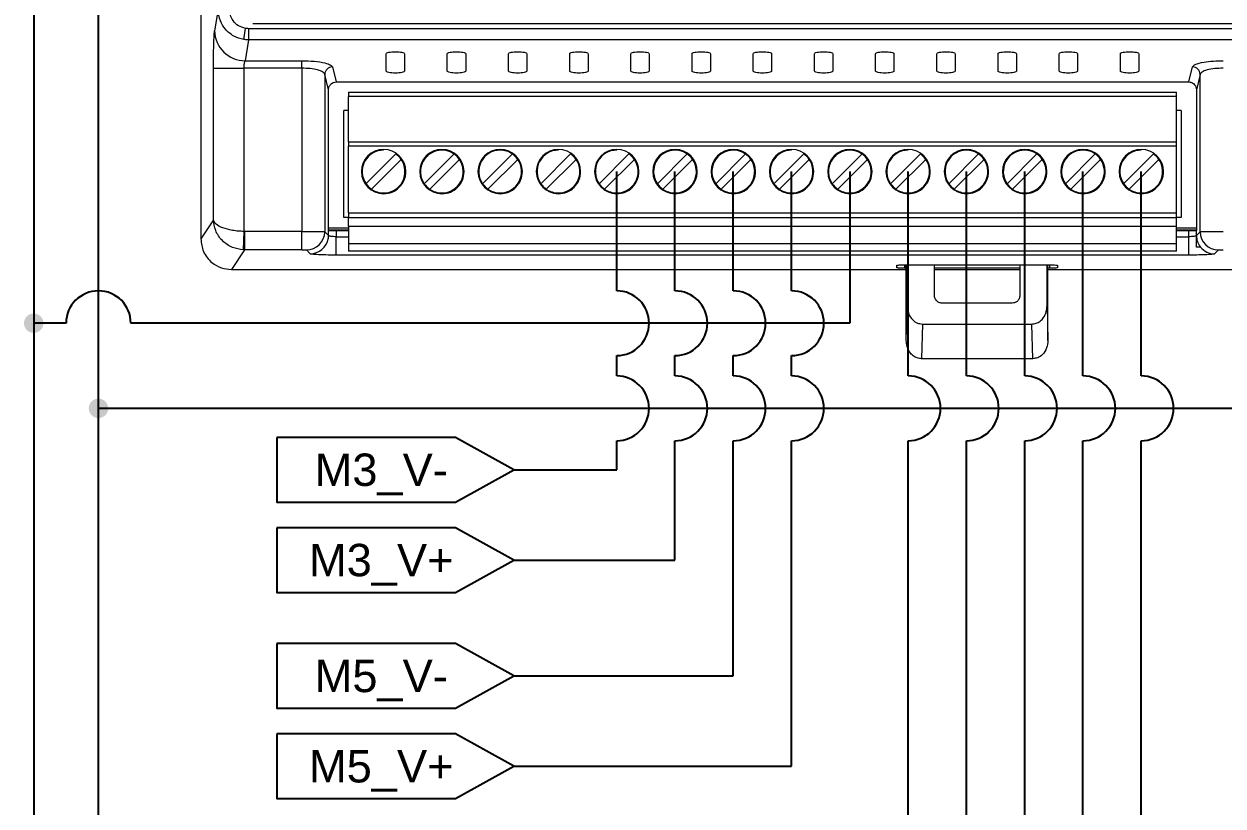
# Model space of a CAD drawing. Header units: millimetres. Extents: x 32696 to 36207, y 16706 to 17911.
# Drawn here: x 34707.3 to 34892.5, y 17318 to 17438.8 of the extents above; entities that cross this region are included whole.
import ezdxf
from ezdxf.enums import TextEntityAlignment as Align

# ---------------------------------------------------------------- set-up
doc = ezdxf.new("R2010")
doc.units = ezdxf.units.MM
doc.header["$LTSCALE"] = 0.1
doc.layers.get('0').update_dxf_attribs({"lineweight": 20})
for name, color, linetype, lineweight in [('ALIMENTAÇÃO', 1, 'Continuous', 25), ('ANALOG', 6, 'Continuous', 25), ('COMANDOS', 5, 'Continuous', 25), ('GND', 7, 'Continuous', 25)]:
    doc.layers.add(name, color=color, linetype=linetype, lineweight=lineweight)
doc.styles.get("Standard").update_dxf_attribs({"font": 'arial.ttf'})

# ---------------------------------------------------------------- blocks, each defined once
blk = doc.blocks.new('CLP-XP352')
at = {"lineweight": 9}
for p, q in [((35015.144, 17358.445), (35015.144, 17334.513)), ((35016.274, 17349.525), (35016.043, 17348.116)), ((35226.644, 17348.564), (35018.544, 17348.564)), ((35017.949, 17347.549), (35018.067, 17348.272)), ((35018.266, 17348.256), (35018.266, 17347.522)), ((35226.922, 17348.256), (35018.266, 17348.256)), ((35018.266, 17347.522), (35018.042, 17346.16)), ((35226.922, 17347.522), (35018.266, 17347.522)), ((35027.259, 17345.478), (35027.259, 17346.621)), ((35028.459, 17346.621), (35028.459, 17345.478)), ((35031.259, 17345.478), (35031.259, 17346.621)), ((35032.459, 17346.621), (35032.459, 17345.478)), ((35035.259, 17345.478), (35035.259, 17346.621)), ((35036.459, 17346.621), (35036.459, 17345.478)), ((35039.259, 17345.478), (35039.259, 17346.621)), ((35040.459, 17346.621), (35040.459, 17345.478)), ((35043.259, 17345.478), (35043.259, 17346.621)), ((35044.459, 17346.621), (35044.459, 17345.478)), ((35047.259, 17345.478), (35047.259, 17346.621)), ((35048.459, 17346.621), (35048.459, 17345.478)), ((35051.259, 17345.478), (35051.259, 17346.621)), ((35052.459, 17346.621), (35052.459, 17345.478)), ((35055.259, 17345.478), (35055.259, 17346.621)), ((35056.459, 17346.621), (35056.459, 17345.478)), ((35059.259, 17345.478), (35059.259, 17346.621)), ((35060.459, 17346.621), (35060.459, 17345.478)), ((35063.259, 17345.478), (35063.259, 17346.621)), ((35064.459, 17346.621), (35064.459, 17345.478)), ((35067.259, 17345.478), (35067.259, 17346.621)), ((35068.459, 17346.621), (35068.459, 17345.478)), ((35071.259, 17345.478), (35071.259, 17346.621)), ((35072.459, 17346.621), (35072.459, 17345.478)), ((35075.259, 17345.478), (35075.259, 17346.621)), ((35076.459, 17346.621), (35076.459, 17345.478)), ((35015.974, 17335.758), (35015.974, 17345.671)), ((35015.974, 17345.671), (35017.973, 17345.671)), ((35021.749, 17345.671), (35017.973, 17345.671)), ((35017.973, 17335), (35017.973, 17345.671)), ((35018.042, 17346.16), (35021.749, 17346.16)), ((35021.749, 17345.671), (35021.749, 17346.16)), ((35021.749, 17345.671), (35021.749, 17334.999)), ((35023.746, 17345.757), (35023.989, 17344.771)), ((35079.729, 17344.771), (35079.972, 17345.757)), ((35023.247, 17345.268), (35023.247, 17334.984)), ((35023.494, 17344.265), (35023.247, 17345.268)), ((35023.989, 17344.771), (35079.729, 17344.771)), ((35080.471, 17345.268), (35080.224, 17344.265)), ((35080.471, 17334.984), (35080.471, 17345.268)), ((35023.494, 17335.056), (35023.494, 17344.265)), ((35024.794, 17344.114), (35078.924, 17344.114)), ((35024.794, 17344.114), (35024.794, 17343.814)), ((35024.794, 17344.114), (35078.924, 17344.114)), ((35078.924, 17343.814), (35078.924, 17344.114)), ((35080.224, 17344.265), (35080.224, 17335.056)), ((35078.924, 17343.814), (35024.794, 17343.814)), ((35024.794, 17340.864), (35024.794, 17343.814)), ((35078.924, 17340.864), (35078.924, 17343.814)), ((35024.794, 17342.914), (35024.494, 17342.914)), ((35024.494, 17342.914), (35024.494, 17342.914)), ((35024.794, 17342.914), (35024.494, 17342.914)), ((35024.494, 17335.914), (35024.494, 17342.914)), ((35079.224, 17342.914), (35078.924, 17342.914)), ((35079.224, 17342.914), (35078.924, 17342.914)), ((35079.224, 17342.914), (35079.224, 17342.914)), ((35079.224, 17342.914), (35079.224, 17335.914)), ((35024.794, 17340.864), (35078.924, 17340.864)), ((35024.794, 17340.864), (35024.794, 17340.564)), ((35078.924, 17340.564), (35078.924, 17340.864)), ((35078.924, 17340.564), (35024.794, 17340.564)), ((35024.794, 17336.214), (35024.794, 17340.564)), ((35025.943, 17338.117), (35027.891, 17340.065)), ((35027.094, 17340.314), (35027.094, 17340.314)), ((35027.891, 17340.065), (35027.891, 17340.065)), ((35029.753, 17338.117), (35031.701, 17340.065)), ((35030.904, 17340.314), (35030.904, 17340.314)), ((35031.701, 17340.065), (35031.701, 17340.065)), ((35033.563, 17338.117), (35035.511, 17340.065)), ((35034.714, 17340.314), (35034.714, 17340.314)), ((35035.511, 17340.065), (35035.511, 17340.065)), ((35037.373, 17338.117), (35039.321, 17340.065)), ((35038.524, 17340.314), (35038.524, 17340.314)), ((35039.321, 17340.065), (35039.321, 17340.065)), ((35041.183, 17338.117), (35043.131, 17340.065)), ((35042.334, 17340.314), (35042.334, 17340.314)), ((35043.131, 17340.065), (35043.131, 17340.065)), ((35044.993, 17338.117), (35046.941, 17340.065)), ((35046.144, 17340.314), (35046.144, 17340.314)), ((35046.941, 17340.065), (35046.941, 17340.065)), ((35048.803, 17338.117), (35050.751, 17340.065)), ((35049.954, 17340.314), (35049.954, 17340.314)), ((35050.751, 17340.065), (35050.751, 17340.065)), ((35052.613, 17338.117), (35054.561, 17340.065)), ((35053.764, 17340.314), (35053.764, 17340.314)), ((35054.561, 17340.065), (35054.561, 17340.065)), ((35056.423, 17338.117), (35058.371, 17340.065)), ((35057.574, 17340.314), (35057.574, 17340.314)), ((35058.371, 17340.065), (35058.371, 17340.065)), ((35060.233, 17338.117), (35062.181, 17340.065)), ((35061.384, 17340.314), (35061.384, 17340.314)), ((35062.181, 17340.065), (35062.181, 17340.065)), ((35064.043, 17338.117), (35065.991, 17340.065)), ((35065.194, 17340.314), (35065.194, 17340.314)), ((35065.991, 17340.065), (35065.991, 17340.065)), ((35067.853, 17338.117), (35069.801, 17340.065)), ((35069.004, 17340.314), (35069.004, 17340.314)), ((35069.801, 17340.065), (35069.801, 17340.065)), ((35071.663, 17338.117), (35073.611, 17340.065)), ((35072.814, 17340.314), (35072.814, 17340.314)), ((35073.611, 17340.065), (35073.611, 17340.065)), ((35075.473, 17338.117), (35077.421, 17340.065)), ((35076.624, 17340.314), (35076.624, 17340.314)), ((35077.421, 17340.065), (35077.421, 17340.065)), ((35078.924, 17336.214), (35078.924, 17340.564)), ((35026.297, 17337.763), (35028.245, 17339.711)), ((35028.245, 17339.711), (35026.297, 17337.763)), ((35028.245, 17339.711), (35028.245, 17339.711)), ((35032.055, 17339.711), (35030.107, 17337.763)), ((35030.107, 17337.763), (35032.055, 17339.711)), ((35032.055, 17339.711), (35032.055, 17339.711)), ((35035.865, 17339.711), (35033.917, 17337.763)), ((35033.917, 17337.763), (35035.865, 17339.711)), ((35035.865, 17339.711), (35035.865, 17339.711)), ((35039.675, 17339.711), (35037.727, 17337.763)), ((35037.727, 17337.763), (35039.675, 17339.711)), ((35039.675, 17339.711), (35039.675, 17339.711)), ((35043.485, 17339.711), (35041.537, 17337.763)), ((35041.537, 17337.763), (35043.485, 17339.711)), ((35043.485, 17339.711), (35043.485, 17339.711)), ((35047.295, 17339.711), (35045.347, 17337.763)), ((35045.347, 17337.763), (35047.295, 17339.711)), ((35047.295, 17339.711), (35047.295, 17339.711)), ((35051.105, 17339.711), (35049.157, 17337.763)), ((35049.157, 17337.763), (35051.105, 17339.711)), ((35051.105, 17339.711), (35051.105, 17339.711)), ((35054.915, 17339.711), (35052.967, 17337.763)), ((35052.967, 17337.763), (35054.915, 17339.711)), ((35054.915, 17339.711), (35054.915, 17339.711)), ((35058.725, 17339.711), (35056.777, 17337.763)), ((35056.777, 17337.763), (35058.725, 17339.711)), ((35058.725, 17339.711), (35058.725, 17339.711)), ((35062.535, 17339.711), (35060.587, 17337.763)), ((35060.587, 17337.763), (35062.535, 17339.711)), ((35062.535, 17339.711), (35062.535, 17339.711)), ((35066.345, 17339.711), (35064.397, 17337.763)), ((35064.397, 17337.763), (35066.345, 17339.711)), ((35066.345, 17339.711), (35066.345, 17339.711)), ((35070.155, 17339.711), (35068.207, 17337.763)), ((35068.207, 17337.763), (35070.155, 17339.711)), ((35070.155, 17339.711), (35070.155, 17339.711)), ((35073.965, 17339.711), (35072.017, 17337.763)), ((35072.017, 17337.763), (35073.965, 17339.711)), ((35073.965, 17339.711), (35073.965, 17339.711)), ((35077.775, 17339.711), (35075.827, 17337.763)), ((35075.827, 17337.763), (35077.775, 17339.711)), ((35077.775, 17339.711), (35077.775, 17339.711)), ((35025.694, 17338.914), (35025.694, 17338.914)), ((35028.494, 17338.914), (35028.494, 17338.914)), ((35029.504, 17338.914), (35029.504, 17338.914)), ((35032.304, 17338.914), (35032.304, 17338.914)), ((35033.314, 17338.914), (35033.314, 17338.914)), ((35036.114, 17338.914), (35036.114, 17338.914)), ((35037.124, 17338.914), (35037.124, 17338.914)), ((35039.924, 17338.914), (35039.924, 17338.914)), ((35040.934, 17338.914), (35040.934, 17338.914)), ((35043.734, 17338.914), (35043.734, 17338.914)), ((35044.744, 17338.914), (35044.744, 17338.914)), ((35047.544, 17338.914), (35047.544, 17338.914)), ((35048.554, 17338.914), (35048.554, 17338.914)), ((35051.354, 17338.914), (35051.354, 17338.914)), ((35052.364, 17338.914), (35052.364, 17338.914)), ((35055.164, 17338.914), (35055.164, 17338.914)), ((35056.174, 17338.914), (35056.174, 17338.914)), ((35058.974, 17338.914), (35058.974, 17338.914)), ((35059.984, 17338.914), (35059.984, 17338.914)), ((35062.784, 17338.914), (35062.784, 17338.914)), ((35063.794, 17338.914), (35063.794, 17338.914)), ((35066.594, 17338.914), (35066.594, 17338.914)), ((35067.604, 17338.914), (35067.604, 17338.914)), ((35070.404, 17338.914), (35070.404, 17338.914)), ((35071.414, 17338.914), (35071.414, 17338.914)), ((35074.214, 17338.914), (35074.214, 17338.914)), ((35075.224, 17338.914), (35075.224, 17338.914)), ((35078.024, 17338.914), (35078.024, 17338.914)), ((35026.297, 17337.763), (35026.297, 17337.763)), ((35030.107, 17337.763), (35030.107, 17337.763)), ((35033.917, 17337.763), (35033.917, 17337.763)), ((35037.727, 17337.763), (35037.727, 17337.763)), ((35041.537, 17337.763), (35041.537, 17337.763)), ((35045.347, 17337.763), (35045.347, 17337.763)), ((35049.157, 17337.763), (35049.157, 17337.763)), ((35052.967, 17337.763), (35052.967, 17337.763)), ((35056.777, 17337.763), (35056.777, 17337.763)), ((35060.587, 17337.763), (35060.587, 17337.763)), ((35064.397, 17337.763), (35064.397, 17337.763)), ((35068.207, 17337.763), (35068.207, 17337.763)), ((35072.017, 17337.763), (35072.017, 17337.763)), ((35075.827, 17337.763), (35075.827, 17337.763)), ((35027.094, 17337.464), (35027.094, 17337.464)), ((35030.904, 17337.464), (35030.904, 17337.464)), ((35034.714, 17337.464), (35034.714, 17337.464)), ((35038.524, 17337.464), (35038.524, 17337.464)), ((35042.334, 17337.464), (35042.334, 17337.464)), ((35046.144, 17337.464), (35046.144, 17337.464)), ((35049.954, 17337.464), (35049.954, 17337.464)), ((35053.764, 17337.464), (35053.764, 17337.464)), ((35057.574, 17337.464), (35057.574, 17337.464)), ((35061.384, 17337.464), (35061.384, 17337.464)), ((35065.194, 17337.464), (35065.194, 17337.464)), ((35069.004, 17337.464), (35069.004, 17337.464)), ((35072.814, 17337.464), (35072.814, 17337.464)), ((35076.624, 17337.464), (35076.624, 17337.464)), ((35024.794, 17336.214), (35078.924, 17336.214)), ((35024.794, 17336.214), (35024.794, 17335.914)), ((35078.924, 17335.914), (35078.924, 17336.214)), ((35015.974, 17335.758), (35015.144, 17334.513)), ((35024.794, 17335.914), (35024.494, 17335.914)), ((35024.794, 17335.914), (35078.924, 17335.914)), ((35024.794, 17335.334), (35024.794, 17335.914)), ((35024.794, 17335.334), (35078.924, 17335.334)), ((35024.794, 17335.334), (35024.794, 17334.214)), ((35078.924, 17335.334), (35078.924, 17335.914)), ((35079.224, 17335.914), (35078.924, 17335.914)), ((35078.924, 17334.214), (35078.924, 17335.334)), ((35017.933, 17333.802), (35017.973, 17335)), ((35017.999, 17334.999), (35017.973, 17335)), ((35021.749, 17334.999), (35017.999, 17334.999)), ((35017.999, 17334.999), (35017.999, 17333.801)), ((35021.749, 17333.801), (35021.749, 17334.999)), ((35023.247, 17334.984), (35023.494, 17334.737)), ((35023.494, 17334.522), (35023.475, 17334.522)), ((35024.794, 17335.204), (35023.494, 17335.204)), ((35023.494, 17335.114), (35024.794, 17335.114)), ((35023.495, 17335.056), (35023.494, 17335.056)), ((35023.494, 17334.737), (35023.495, 17334.736)), ((35023.494, 17334.522), (35023.494, 17334.737)), ((35023.495, 17334.736), (35023.495, 17335.056)), ((35023.495, 17335.056), (35023.995, 17335.056)), ((35023.995, 17335.056), (35023.995, 17334.651)), ((35023.995, 17335.056), (35024.794, 17335.056)), ((35023.995, 17333.453), (35023.995, 17334.651)), ((35023.995, 17334.651), (35024.794, 17334.651)), ((35080.224, 17335.204), (35078.924, 17335.204)), ((35078.924, 17335.114), (35080.224, 17335.114)), ((35078.924, 17335.056), (35079.723, 17335.056)), ((35078.924, 17334.651), (35079.723, 17334.651)), ((35079.723, 17334.651), (35079.723, 17335.056)), ((35079.723, 17335.056), (35080.223, 17335.056)), ((35079.723, 17333.453), (35079.723, 17334.651)), ((35080.223, 17335.056), (35080.223, 17334.736)), ((35080.223, 17335.056), (35080.224, 17335.056)), ((35080.223, 17334.736), (35080.224, 17334.737)), ((35080.224, 17334.737), (35080.471, 17334.984)), ((35080.224, 17333.981), (35080.224, 17334.737)), ((35017.999, 17333.801), (35017.141, 17332.514)), ((35021.749, 17333.801), (35017.999, 17333.801)), ((35022.297, 17333.537), (35022.048, 17333.786)), ((35024.794, 17334.214), (35078.924, 17334.214)), ((35024.794, 17334.214), (35024.794, 17333.714)), ((35078.924, 17333.714), (35024.794, 17333.714)), ((35028.604, 17333.714), (35025.584, 17333.714)), ((35032.414, 17333.714), (35029.394, 17333.714)), ((35036.224, 17333.714), (35033.204, 17333.714)), ((35040.034, 17333.714), (35037.014, 17333.714)), ((35043.844, 17333.714), (35040.824, 17333.714)), ((35047.654, 17333.714), (35044.634, 17333.714)), ((35051.464, 17333.714), (35048.444, 17333.714)), ((35055.274, 17333.714), (35052.254, 17333.714)), ((35059.084, 17333.714), (35056.064, 17333.714)), ((35062.894, 17333.714), (35059.874, 17333.714)), ((35066.704, 17333.714), (35063.684, 17333.714)), ((35070.514, 17333.714), (35067.494, 17333.714)), ((35074.324, 17333.714), (35071.304, 17333.714)), ((35078.134, 17333.714), (35075.114, 17333.714)), ((35078.924, 17333.714), (35078.924, 17334.214)), ((35080.492, 17333.981), (35080.224, 17333.981)), ((35081.67, 17333.786), (35081.421, 17333.537)), ((35079.723, 17333.453), (35023.995, 17333.453)), ((35017.141, 17332.514), (35061.264, 17332.514)), ((35060.644, 17332.624), (35060.644, 17332.786)), ((35061.144, 17332.812), (35070.644, 17332.812)), ((35061.144, 17332.812), (35061.144, 17332.598)), ((35061.264, 17332.598), (35061.144, 17332.598)), ((35061.264, 17327.871), (35061.264, 17332.812)), ((35061.324, 17330.137), (35061.324, 17332.812)), ((35063.103, 17332.695), (35063.128, 17332.812)), ((35063.103, 17330.813), (35063.103, 17332.695)), ((35068.684, 17332.598), (35063.103, 17332.598)), ((35063.103, 17332.514), (35068.684, 17332.514)), ((35068.665, 17332.812), (35068.684, 17332.695)), ((35068.684, 17332.695), (35068.684, 17330.813)), ((35070.464, 17330.137), (35070.464, 17332.812)), ((35070.523, 17327.871), (35070.523, 17332.812)), ((35070.644, 17332.598), (35070.523, 17332.598)), ((35070.523, 17332.514), (35174.664, 17332.514)), ((35070.644, 17332.598), (35070.644, 17332.812)), ((35071.144, 17332.786), (35071.144, 17332.624)), ((35061.264, 17327.871), (35061.324, 17330.137)), ((35068.185, 17330.314), (35063.603, 17330.314)), ((35070.464, 17330.137), (35070.523, 17327.871)), ((35062.314, 17328.947), (35062.255, 17326.68)), ((35062.314, 17328.947), (35069.473, 17328.947)), ((35069.533, 17326.68), (35069.473, 17328.947)), ((35069.533, 17326.68), (35062.255, 17326.68))]:
    blk.add_line(p, q, dxfattribs=at)
for centre, radius, start, end in [((35018.037, 17348.155), 1.995, 181.10752, 270.12341), ((35023.747, 17345.256), 0.501, 90.13939, 178.67334), ((35079.971, 17345.256), 0.501, 1.32666, 89.86061), ((35027.094, 17338.914), 1.45, 90.00001, 270.00001), ((35027.094, 17338.914), 1.4, 90.00001, 214.71339), ((35027.094, 17338.914), 1.45, 270.00001, 90.00001), ((35027.094, 17338.914), 1.4, 34.71339, 55.28662), ((35030.904, 17338.914), 1.45, 90.00001, 270.00001), ((35030.904, 17338.914), 1.4, 90.00001, 214.71339), ((35030.904, 17338.914), 1.4, 90.00001, 180.00036), ((35030.904, 17338.914), 1.45, 270.00001, 90.00001), ((35030.904, 17338.914), 1.4, 0.00036, 90.00001), ((35030.904, 17338.914), 1.4, 34.71339, 55.28662), ((35034.714, 17338.914), 1.45, 90.00001, 270.00001), ((35034.714, 17338.914), 1.4, 90.00001, 214.71339), ((35034.714, 17338.914), 1.45, 270.00001, 90.00001), ((35034.714, 17338.914), 1.4, 55.28662, 90.00001), ((35034.714, 17338.914), 1.4, 34.71339, 55.28662), ((35038.524, 17338.914), 1.45, 90.00001, 270.00001), ((35038.524, 17338.914), 1.4, 90.00001, 214.71339), ((35038.524, 17338.914), 1.45, 270.00001, 90.00001), ((35038.524, 17338.914), 1.4, 34.71339, 55.28662), ((35042.334, 17338.914), 1.45, 90.00001, 270.00001), ((35042.334, 17338.914), 1.4, 90.00001, 214.71339), ((35042.334, 17338.914), 1.45, 270.00001, 90.00001), ((35042.334, 17338.914), 1.4, 34.71339, 55.28662), ((35046.144, 17338.914), 1.45, 90.00001, 270.00001), ((35046.144, 17338.914), 1.4, 90.00001, 214.71339), ((35046.144, 17338.914), 1.4, 90.00001, 180.00036), ((35046.144, 17338.914), 1.45, 270.00001, 90.00001), ((35046.144, 17338.914), 1.4, 0.00036, 90.00001), ((35046.144, 17338.914), 1.4, 34.71339, 55.28662), ((35049.954, 17338.914), 1.45, 90.00001, 270.00001), ((35049.954, 17338.914), 1.4, 90.00001, 180.00036), ((35049.954, 17338.914), 1.4, 90.00001, 214.71339), ((35049.954, 17338.914), 1.45, 270.00001, 90.00001), ((35049.954, 17338.914), 1.4, 0.00036, 90.00001), ((35049.954, 17338.914), 1.4, 34.71339, 55.28662), ((35053.764, 17338.914), 1.45, 90.00001, 270.00001), ((35053.764, 17338.914), 1.4, 90.00001, 214.71339), ((35053.764, 17338.914), 1.45, 270.00001, 90.00001), ((35053.764, 17338.914), 1.4, 34.71339, 55.28662), ((35057.574, 17338.914), 1.45, 90.00001, 270.00001), ((35057.574, 17338.914), 1.4, 90.00001, 180.00036), ((35057.574, 17338.914), 1.4, 90.00001, 214.71339), ((35057.574, 17338.914), 1.45, 270.00001, 90.00001), ((35057.574, 17338.914), 1.4, 55.28662, 90.00001), ((35057.574, 17338.914), 1.4, 0.00036, 90.00001), ((35057.574, 17338.914), 1.4, 34.71339, 55.28662), ((35061.384, 17338.914), 1.45, 90.00001, 270.00001), ((35061.384, 17338.914), 1.4, 90.00001, 214.71339), ((35061.384, 17338.914), 1.45, 270.00001, 90.00001), ((35061.384, 17338.914), 1.4, 34.71339, 55.28662), ((35065.194, 17338.914), 1.45, 90.00001, 270.00001), ((35065.194, 17338.914), 1.4, 90.00001, 180.00036), ((35065.194, 17338.914), 1.4, 90.00001, 214.71339), ((35065.194, 17338.914), 1.45, 270.00001, 90.00001), ((35065.194, 17338.914), 1.4, 55.28662, 90.00001), ((35065.194, 17338.914), 1.4, 0.00036, 90.00001), ((35065.194, 17338.914), 1.4, 34.71339, 55.28662), ((35069.004, 17338.914), 1.45, 90.00001, 270.00001), ((35069.004, 17338.914), 1.4, 90.00001, 180.00036), ((35069.004, 17338.914), 1.4, 90.00001, 214.71339), ((35069.004, 17338.914), 1.45, 270.00001, 90.00001), ((35069.004, 17338.914), 1.4, 55.28662, 90.00001), ((35069.004, 17338.914), 1.4, 0.00036, 90.00001), ((35069.004, 17338.914), 1.4, 34.71339, 55.28662), ((35072.814, 17338.914), 1.45, 90.00001, 270.00001), ((35072.814, 17338.914), 1.4, 90.00001, 214.71339), ((35072.814, 17338.914), 1.45, 270.00001, 90.00001), ((35072.814, 17338.914), 1.4, 55.28662, 90.00001), ((35072.814, 17338.914), 1.4, 34.71339, 55.28662), ((35076.624, 17338.914), 1.45, 90.00001, 270.00001), ((35076.624, 17338.914), 1.4, 90.00001, 214.71339), ((35076.624, 17338.914), 1.45, 270.00001, 90.00001), ((35076.624, 17338.914), 1.4, 34.71339, 55.28662), ((35027.094, 17338.914), 1.4, 270.00001, 34.71339), ((35030.904, 17338.914), 1.4, 270.00001, 34.71339), ((35034.714, 17338.914), 1.4, 270.00001, 34.71339), ((35038.524, 17338.914), 1.4, 270.00001, 34.71339), ((35042.334, 17338.914), 1.4, 270.00001, 34.71339), ((35046.144, 17338.914), 1.4, 270.00001, 34.71339), ((35049.954, 17338.914), 1.4, 270.00001, 34.71339), ((35053.764, 17338.914), 1.4, 270.00001, 34.71339), ((35057.574, 17338.914), 1.4, 270.00001, 34.71339), ((35061.384, 17338.914), 1.4, 270.00001, 34.71339), ((35065.194, 17338.914), 1.4, 270.00001, 34.71339), ((35069.004, 17338.914), 1.4, 270.00001, 34.71339), ((35072.814, 17338.914), 1.4, 270.00001, 34.71339), ((35076.624, 17338.914), 1.4, 270.00001, 34.71339), ((35027.094, 17338.914), 1.45, 180.00036, 270.00001), ((35027.094, 17338.914), 1.45, 270.00001, 0.00036), ((35030.904, 17338.914), 1.45, 180.00036, 270.00001), ((35030.904, 17338.914), 1.45, 270.00001, 0.00036), ((35034.714, 17338.914), 1.45, 180.00036, 270.00001), ((35034.714, 17338.914), 1.45, 270.00001, 0.00036), ((35038.524, 17338.914), 1.45, 180.00036, 270.00001), ((35038.524, 17338.914), 1.45, 270.00001, 0.00036), ((35042.334, 17338.914), 1.45, 180.00036, 270.00001), ((35042.334, 17338.914), 1.45, 270.00001, 0.00036), ((35046.144, 17338.914), 1.45, 180.00036, 270.00001), ((35046.144, 17338.914), 1.45, 270.00001, 0.00036), ((35049.954, 17338.914), 1.45, 180.00036, 270.00001), ((35049.954, 17338.914), 1.45, 270.00001, 0.00036), ((35053.764, 17338.914), 1.45, 180.00036, 270.00001), ((35053.764, 17338.914), 1.45, 270.00001, 0.00036), ((35057.574, 17338.914), 1.45, 180.00036, 270.00001), ((35057.574, 17338.914), 1.45, 270.00001, 0.00036), ((35061.384, 17338.914), 1.45, 180.00036, 270.00001), ((35061.384, 17338.914), 1.45, 270.00001, 0.00036), ((35065.194, 17338.914), 1.45, 180.00036, 270.00001), ((35065.194, 17338.914), 1.45, 270.00001, 0.00036), ((35069.004, 17338.914), 1.45, 180.00036, 270.00001), ((35069.004, 17338.914), 1.45, 270.00001, 0.00036), ((35072.814, 17338.914), 1.45, 180.00036, 270.00001), ((35072.814, 17338.914), 1.45, 270.00001, 0.00036), ((35076.624, 17338.914), 1.45, 180.00036, 270.00001), ((35076.624, 17338.914), 1.45, 270.00001, 0.00036), ((35027.094, 17338.914), 1.4, 214.71339, 235.28662), ((35027.094, 17338.914), 1.4, 235.28662, 270.00001), ((35030.904, 17338.914), 1.4, 214.71339, 235.28662), ((35030.904, 17338.914), 1.4, 235.28662, 270.00001), ((35034.714, 17338.914), 1.4, 214.71339, 235.28662), ((35034.714, 17338.914), 1.4, 235.28662, 270.00001), ((35038.524, 17338.914), 1.4, 214.71339, 235.28662), ((35038.524, 17338.914), 1.4, 235.28662, 270.00001), ((35042.334, 17338.914), 1.4, 214.71339, 235.28662), ((35042.334, 17338.914), 1.4, 235.28662, 270.00001), ((35046.144, 17338.914), 1.4, 214.71339, 235.28662), ((35046.144, 17338.914), 1.4, 235.28662, 270.00001), ((35049.954, 17338.914), 1.4, 214.71339, 235.28662), ((35049.954, 17338.914), 1.4, 235.28662, 270.00001), ((35053.764, 17338.914), 1.4, 214.71339, 235.28662), ((35053.764, 17338.914), 1.4, 235.28662, 270.00001), ((35057.574, 17338.914), 1.4, 214.71339, 235.28662), ((35057.574, 17338.914), 1.4, 235.28662, 270.00001), ((35061.384, 17338.914), 1.4, 214.71339, 235.28662), ((35061.384, 17338.914), 1.4, 235.28662, 270.00001), ((35065.194, 17338.914), 1.4, 214.71339, 235.28662), ((35065.194, 17338.914), 1.4, 235.28662, 270.00001), ((35069.004, 17338.914), 1.4, 214.71339, 235.28662), ((35069.004, 17338.914), 1.4, 235.28662, 270.00001), ((35072.814, 17338.914), 1.4, 214.71339, 235.28662), ((35072.814, 17338.914), 1.4, 235.28662, 270.00001), ((35076.624, 17338.914), 1.4, 214.71339, 235.28662), ((35076.624, 17338.914), 1.4, 235.28662, 270.00001), ((35022.044, 17334.988), 1.202, 270.1836, 359.8164), ((35022.293, 17334.74), 1.202, 270.18724, 349.578), ((35022.297, 17334.739), 1.199, 357.25441, 359.84298), ((35081.421, 17334.739), 1.199, 180.15702, 182.74559), ((35081.673, 17334.988), 1.202, 180.1836, 269.8164), ((35081.425, 17334.739), 1.202, 219.10867, 269.82073)]:
    blk.add_arc(centre, radius, start, end, dxfattribs=at)
for points, knots in [([(35017.949, 17347.549), (35017.726, 17347.609), (35017.271, 17347.731), (35016.744, 17348.184), (35016.358, 17348.794), (35016.304, 17349.265), (35016.274, 17349.525)], [0, 0, 0, 0, 0.243762, 0.498695, 0.723312, 1, 1, 1, 1]), ([(35018.067, 17348.272), (35017.909, 17348.318), (35017.59, 17348.409), (35017.255, 17348.746), (35017.058, 17349.131), (35017.035, 17349.393), (35017.024, 17349.525)], [0, 0, 0, 0, 0.277141, 0.556014, 0.77739, 1, 1, 1, 1]), ([(35015.974, 17345.671), (35015.975, 17345.982), (35015.977, 17346.619), (35015.995, 17347.383), (35016.018, 17347.901), (35016.035, 17348.046), (35016.043, 17348.116)], [0, 0, 0, 0, 0.273363, 0.561308, 0.786337, 1, 1, 1, 1]), ([(35018.266, 17348.256), (35018.228, 17348.257), (35018.162, 17348.258), (35018.096, 17348.268), (35018.067, 17348.272)], [0, 0, 0, 0, 0.560036, 1, 1, 1, 1]), ([(35018.266, 17347.522), (35018.206, 17347.524), (35018.1, 17347.527), (35017.995, 17347.542), (35017.949, 17347.549)], [0, 0, 0, 0, 0.560515, 1, 1, 1, 1]), ([(35027.259, 17346.621), (35027.268, 17346.637), (35027.287, 17346.67), (35027.425, 17346.712), (35027.623, 17346.739), (35027.858, 17346.749), (35028.094, 17346.739), (35028.293, 17346.712), (35028.431, 17346.67), (35028.45, 17346.637), (35028.459, 17346.621)], [0, 0, 0, 0, 0.125383, 0.250022, 0.374875, 0.499714, 0.624357, 0.749712, 0.87484, 1, 1, 1, 1]), ([(35031.259, 17346.621), (35031.268, 17346.637), (35031.287, 17346.67), (35031.425, 17346.712), (35031.623, 17346.739), (35031.858, 17346.749), (35032.094, 17346.739), (35032.293, 17346.712), (35032.431, 17346.67), (35032.45, 17346.637), (35032.459, 17346.621)], [0, 0, 0, 0, 0.125383, 0.250022, 0.374875, 0.499714, 0.624357, 0.749712, 0.87484, 1, 1, 1, 1]), ([(35035.259, 17346.621), (35035.268, 17346.637), (35035.287, 17346.67), (35035.425, 17346.712), (35035.623, 17346.739), (35035.858, 17346.749), (35036.094, 17346.739), (35036.293, 17346.712), (35036.431, 17346.67), (35036.45, 17346.637), (35036.459, 17346.621)], [0, 0, 0, 0, 0.1253829, 0.2500224, 0.3748747, 0.4997144, 0.6243573, 0.7497117, 0.8748399, 1, 1, 1, 1]), ([(35039.259, 17346.621), (35039.268, 17346.637), (35039.287, 17346.67), (35039.425, 17346.712), (35039.623, 17346.739), (35039.858, 17346.749), (35040.094, 17346.739), (35040.293, 17346.712), (35040.431, 17346.67), (35040.45, 17346.637), (35040.459, 17346.621)], [0, 0, 0, 0, 0.125383, 0.250022, 0.374875, 0.499714, 0.624357, 0.749712, 0.87484, 1, 1, 1, 1]), ([(35043.259, 17346.621), (35043.268, 17346.637), (35043.287, 17346.67), (35043.425, 17346.712), (35043.623, 17346.739), (35043.858, 17346.749), (35044.094, 17346.739), (35044.293, 17346.712), (35044.431, 17346.67), (35044.45, 17346.637), (35044.459, 17346.621)], [0, 0, 0, 0, 0.125383, 0.250022, 0.374875, 0.499714, 0.624357, 0.749712, 0.87484, 1, 1, 1, 1]), ([(35047.259, 17346.621), (35047.268, 17346.637), (35047.287, 17346.67), (35047.425, 17346.712), (35047.623, 17346.739), (35047.858, 17346.749), (35048.094, 17346.739), (35048.293, 17346.712), (35048.431, 17346.67), (35048.45, 17346.637), (35048.459, 17346.621)], [0, 0, 0, 0, 0.125383, 0.250022, 0.374875, 0.499714, 0.624357, 0.749712, 0.87484, 1, 1, 1, 1]), ([(35051.259, 17346.621), (35051.268, 17346.637), (35051.287, 17346.67), (35051.425, 17346.712), (35051.623, 17346.739), (35051.858, 17346.749), (35052.094, 17346.739), (35052.293, 17346.712), (35052.431, 17346.67), (35052.45, 17346.637), (35052.459, 17346.621)], [0, 0, 0, 0, 0.1253829, 0.2500224, 0.3748747, 0.4997144, 0.6243573, 0.7497117, 0.8748399, 1, 1, 1, 1]), ([(35055.259, 17346.621), (35055.268, 17346.637), (35055.287, 17346.67), (35055.425, 17346.712), (35055.623, 17346.739), (35055.858, 17346.749), (35056.094, 17346.739), (35056.293, 17346.712), (35056.431, 17346.67), (35056.45, 17346.637), (35056.459, 17346.621)], [0, 0, 0, 0, 0.125383, 0.250022, 0.374875, 0.499714, 0.624357, 0.749712, 0.87484, 1, 1, 1, 1]), ([(35059.259, 17346.621), (35059.268, 17346.637), (35059.287, 17346.67), (35059.425, 17346.712), (35059.623, 17346.739), (35059.858, 17346.749), (35060.094, 17346.739), (35060.293, 17346.712), (35060.431, 17346.67), (35060.45, 17346.637), (35060.459, 17346.621)], [0, 0, 0, 0, 0.1253829, 0.2500224, 0.3748747, 0.4997144, 0.6243573, 0.7497117, 0.8748399, 1, 1, 1, 1]), ([(35063.259, 17346.621), (35063.268, 17346.637), (35063.287, 17346.67), (35063.425, 17346.712), (35063.623, 17346.739), (35063.858, 17346.749), (35064.094, 17346.739), (35064.293, 17346.712), (35064.431, 17346.67), (35064.45, 17346.637), (35064.459, 17346.621)], [0, 0, 0, 0, 0.125383, 0.250022, 0.374875, 0.499714, 0.624357, 0.749712, 0.87484, 1, 1, 1, 1]), ([(35067.259, 17346.621), (35067.268, 17346.637), (35067.287, 17346.67), (35067.425, 17346.712), (35067.623, 17346.739), (35067.858, 17346.749), (35068.094, 17346.739), (35068.293, 17346.712), (35068.431, 17346.67), (35068.45, 17346.637), (35068.459, 17346.621)], [0, 0, 0, 0, 0.1253829, 0.2500224, 0.3748747, 0.4997144, 0.6243573, 0.7497117, 0.8748399, 1, 1, 1, 1]), ([(35071.259, 17346.621), (35071.268, 17346.637), (35071.287, 17346.67), (35071.425, 17346.712), (35071.623, 17346.739), (35071.858, 17346.749), (35072.094, 17346.739), (35072.293, 17346.712), (35072.431, 17346.67), (35072.45, 17346.637), (35072.459, 17346.621)], [0, 0, 0, 0, 0.125383, 0.250022, 0.374875, 0.499714, 0.624357, 0.749712, 0.87484, 1, 1, 1, 1]), ([(35075.259, 17346.621), (35075.268, 17346.637), (35075.287, 17346.67), (35075.425, 17346.712), (35075.623, 17346.739), (35075.858, 17346.749), (35076.094, 17346.739), (35076.293, 17346.712), (35076.431, 17346.67), (35076.45, 17346.637), (35076.459, 17346.621)], [0, 0, 0, 0, 0.1253829, 0.2500224, 0.3748747, 0.4997144, 0.6243573, 0.7497117, 0.8748399, 1, 1, 1, 1]), ([(35017.973, 17345.671), (35017.974, 17345.727), (35017.976, 17345.84), (35017.99, 17345.986), (35018.013, 17346.105), (35018.032, 17346.141), (35018.042, 17346.16)], [0, 0, 0, 0, 0.243555, 0.497846, 0.725209, 1, 1, 1, 1]), ([(35021.749, 17346.16), (35022.025, 17346.153), (35022.597, 17346.138), (35023.252, 17346.03), (35023.65, 17345.896), (35023.715, 17345.802), (35023.746, 17345.757)], [0, 0, 0, 0, 0.269158, 0.558287, 0.785782, 1, 1, 1, 1]), ([(35023.247, 17345.268), (35023.218, 17345.319), (35023.158, 17345.425), (35022.81, 17345.56), (35022.316, 17345.653), (35021.934, 17345.665), (35021.749, 17345.671)], [0, 0, 0, 0, 0.245073, 0.506175, 0.760513, 1, 1, 1, 1]), ([(35028.459, 17345.478), (35028.45, 17345.461), (35028.432, 17345.429), (35028.293, 17345.387), (35028.095, 17345.359), (35027.859, 17345.35), (35027.623, 17345.359), (35027.425, 17345.387), (35027.286, 17345.429), (35027.268, 17345.461), (35027.259, 17345.478)], [0, 0, 0, 0, 0.125, 0.25, 0.375, 0.5, 0.625, 0.75, 0.875, 1, 1, 1, 1]), ([(35032.459, 17345.478), (35032.45, 17345.461), (35032.432, 17345.429), (35032.293, 17345.387), (35032.095, 17345.359), (35031.859, 17345.35), (35031.623, 17345.359), (35031.425, 17345.387), (35031.286, 17345.429), (35031.268, 17345.461), (35031.259, 17345.478)], [0, 0, 0, 0, 0.125, 0.25, 0.375, 0.5, 0.625, 0.75, 0.875, 1, 1, 1, 1]), ([(35036.459, 17345.478), (35036.45, 17345.461), (35036.432, 17345.429), (35036.293, 17345.387), (35036.095, 17345.359), (35035.859, 17345.35), (35035.623, 17345.359), (35035.425, 17345.387), (35035.286, 17345.429), (35035.268, 17345.461), (35035.259, 17345.478)], [0, 0, 0, 0, 0.125, 0.25, 0.375, 0.5, 0.625, 0.75, 0.875, 1, 1, 1, 1]), ([(35040.459, 17345.478), (35040.45, 17345.461), (35040.432, 17345.429), (35040.293, 17345.387), (35040.095, 17345.359), (35039.859, 17345.35), (35039.623, 17345.359), (35039.425, 17345.387), (35039.286, 17345.429), (35039.268, 17345.461), (35039.259, 17345.478)], [0, 0, 0, 0, 0.125, 0.25, 0.375, 0.5, 0.625, 0.75, 0.875, 1, 1, 1, 1]), ([(35044.459, 17345.478), (35044.45, 17345.461), (35044.432, 17345.429), (35044.293, 17345.387), (35044.095, 17345.359), (35043.859, 17345.35), (35043.623, 17345.359), (35043.425, 17345.387), (35043.286, 17345.429), (35043.268, 17345.461), (35043.259, 17345.478)], [0, 0, 0, 0, 0.125, 0.25, 0.375, 0.5, 0.625, 0.75, 0.875, 1, 1, 1, 1]), ([(35048.459, 17345.478), (35048.45, 17345.461), (35048.432, 17345.429), (35048.293, 17345.387), (35048.095, 17345.359), (35047.859, 17345.35), (35047.623, 17345.359), (35047.425, 17345.387), (35047.286, 17345.429), (35047.268, 17345.461), (35047.259, 17345.478)], [0, 0, 0, 0, 0.125, 0.25, 0.375, 0.5, 0.625, 0.75, 0.875, 1, 1, 1, 1]), ([(35052.459, 17345.478), (35052.45, 17345.461), (35052.432, 17345.429), (35052.293, 17345.387), (35052.095, 17345.359), (35051.859, 17345.35), (35051.623, 17345.359), (35051.425, 17345.387), (35051.286, 17345.429), (35051.268, 17345.461), (35051.259, 17345.478)], [0, 0, 0, 0, 0.125, 0.25, 0.375, 0.5, 0.625, 0.75, 0.875, 1, 1, 1, 1]), ([(35056.459, 17345.478), (35056.45, 17345.461), (35056.432, 17345.429), (35056.293, 17345.387), (35056.095, 17345.359), (35055.859, 17345.35), (35055.623, 17345.359), (35055.425, 17345.387), (35055.286, 17345.429), (35055.268, 17345.461), (35055.259, 17345.478)], [0, 0, 0, 0, 0.125, 0.25, 0.375, 0.5, 0.625, 0.75, 0.875, 1, 1, 1, 1]), ([(35060.459, 17345.478), (35060.45, 17345.461), (35060.432, 17345.429), (35060.293, 17345.387), (35060.095, 17345.359), (35059.859, 17345.35), (35059.623, 17345.359), (35059.425, 17345.387), (35059.286, 17345.429), (35059.268, 17345.461), (35059.259, 17345.478)], [0, 0, 0, 0, 0.125, 0.25, 0.375, 0.5, 0.625, 0.75, 0.875, 1, 1, 1, 1]), ([(35064.459, 17345.478), (35064.45, 17345.461), (35064.432, 17345.429), (35064.293, 17345.387), (35064.095, 17345.359), (35063.859, 17345.35), (35063.623, 17345.359), (35063.425, 17345.387), (35063.286, 17345.429), (35063.268, 17345.461), (35063.259, 17345.478)], [0, 0, 0, 0, 0.125, 0.25, 0.375, 0.5, 0.625, 0.75, 0.875, 1, 1, 1, 1]), ([(35068.459, 17345.478), (35068.45, 17345.461), (35068.432, 17345.429), (35068.293, 17345.387), (35068.095, 17345.359), (35067.859, 17345.35), (35067.623, 17345.359), (35067.425, 17345.387), (35067.286, 17345.429), (35067.268, 17345.461), (35067.259, 17345.478)], [0, 0, 0, 0, 0.125, 0.25, 0.375, 0.5, 0.625, 0.75, 0.875, 1, 1, 1, 1]), ([(35072.459, 17345.478), (35072.45, 17345.461), (35072.432, 17345.429), (35072.293, 17345.387), (35072.095, 17345.359), (35071.859, 17345.35), (35071.623, 17345.359), (35071.425, 17345.387), (35071.286, 17345.429), (35071.268, 17345.461), (35071.259, 17345.478)], [0, 0, 0, 0, 0.125, 0.25, 0.375, 0.5, 0.625, 0.75, 0.875, 1, 1, 1, 1]), ([(35076.459, 17345.478), (35076.45, 17345.461), (35076.432, 17345.429), (35076.293, 17345.387), (35076.095, 17345.359), (35075.859, 17345.35), (35075.623, 17345.359), (35075.425, 17345.387), (35075.286, 17345.429), (35075.268, 17345.461), (35075.259, 17345.478)], [0, 0, 0, 0, 0.125, 0.25, 0.375, 0.5, 0.625, 0.75, 0.875, 1, 1, 1, 1]), ([(35079.972, 17345.757), (35080.019, 17345.815), (35080.117, 17345.935), (35080.655, 17346.069), (35081.31, 17346.147), (35081.755, 17346.156), (35081.969, 17346.16)], [0, 0, 0, 0, 0.274504, 0.565211, 0.790152, 1, 1, 1, 1]), ([(35081.969, 17345.671), (35081.784, 17345.665), (35081.401, 17345.653), (35080.907, 17345.56), (35080.56, 17345.425), (35080.5, 17345.319), (35080.471, 17345.268)], [0, 0, 0, 0, 0.23947, 0.4938248, 0.7549267, 1, 1, 1, 1]), ([(35023.494, 17344.265), (35023.503, 17344.337), (35023.52, 17344.485), (35023.654, 17344.655), (35023.821, 17344.754), (35023.934, 17344.765), (35023.989, 17344.771)], [0, 0, 0, 0, 0.273299, 0.565582, 0.7913, 1, 1, 1, 1]), ([(35079.729, 17344.771), (35079.775, 17344.767), (35079.87, 17344.759), (35080.005, 17344.694), (35080.124, 17344.585), (35080.208, 17344.436), (35080.219, 17344.321), (35080.224, 17344.265)], [0, 0, 0, 0, 0.175536, 0.364414, 0.560086, 0.787708, 1, 1, 1, 1]), ([(35017.973, 17335), (35017.845, 17335.004), (35017.588, 17335.013), (35017.093, 17335.077), (35016.544, 17335.221), (35016.085, 17335.47), (35016.011, 17335.662), (35015.974, 17335.758)], [0, 0, 0, 0, 0.120327, 0.243164, 0.489838, 0.742784, 1, 1, 1, 1]), ([(35017.933, 17333.802), (35017.686, 17333.836), (35017.308, 17333.888), (35016.856, 17334.137), (35016.443, 17334.474), (35016.065, 17335.024), (35016.004, 17335.518), (35015.974, 17335.758)], [0, 0, 0, 0, 0.232694, 0.35752, 0.489879, 0.752478, 1, 1, 1, 1]), ([(35015.144, 17334.513), (35015.179, 17334.229), (35015.252, 17333.64), (35015.792, 17332.969), (35016.464, 17332.579), (35016.922, 17332.535), (35017.141, 17332.514)], [0, 0, 0, 0, 0.270438, 0.562522, 0.789726, 1, 1, 1, 1]), ([(35021.749, 17334.999), (35021.903, 17334.999), (35022.235, 17334.999), (35022.622, 17334.996), (35022.897, 17334.994), (35023.075, 17334.991), (35023.206, 17334.988), (35023.233, 17334.986), (35023.247, 17334.984)], [0, 0, 0, 0, 0.202963, 0.436835, 0.565937, 0.702835, 0.847525, 1, 1, 1, 1]), ([(35023.475, 17334.522), (35023.481, 17334.562), (35023.492, 17334.633), (35023.493, 17334.705), (35023.494, 17334.737)], [0, 0, 0, 0, 0.55994, 1, 1, 1, 1]), ([(35023.995, 17334.651), (35023.933, 17334.653), (35023.806, 17334.655), (35023.65, 17334.673), (35023.557, 17334.696), (35023.508, 17334.716), (35023.5, 17334.729), (35023.495, 17334.736)], [0, 0, 0, 0, 0.241656, 0.496776, 0.712744, 0.847551, 1, 1, 1, 1]), ([(35080.223, 17334.736), (35080.218, 17334.729), (35080.209, 17334.716), (35080.161, 17334.696), (35080.068, 17334.673), (35079.912, 17334.655), (35079.785, 17334.653), (35079.723, 17334.651)], [0, 0, 0, 0, 0.152474, 0.28729, 0.503224, 0.758365, 1, 1, 1, 1]), ([(35080.224, 17334.737), (35080.237, 17334.596), (35080.261, 17334.321), (35080.416, 17334.093), (35080.492, 17333.981)], [0, 0, 0, 0, 0.51159, 1, 1, 1, 1]), ([(35080.224, 17334.682), (35080.224, 17334.692), (35080.224, 17334.708), (35080.224, 17334.729), (35080.224, 17334.737)], [0, 0, 0, 0, 0.598684, 1, 1, 1, 1]), ([(35080.471, 17334.984), (35080.485, 17334.986), (35080.512, 17334.988), (35080.643, 17334.991), (35080.821, 17334.994), (35081.096, 17334.996), (35081.483, 17334.999), (35081.815, 17334.999), (35081.969, 17334.999)], [0, 0, 0, 0, 0.152475, 0.297165, 0.434063, 0.563165, 0.797037, 1, 1, 1, 1]), ([(35017.933, 17333.802), (35017.945, 17333.802), (35017.967, 17333.801), (35017.989, 17333.801), (35017.999, 17333.801)], [0, 0, 0, 0, 0.559997, 1, 1, 1, 1]), ([(35021.749, 17333.801), (35021.791, 17333.801), (35021.876, 17333.8), (35021.973, 17333.796), (35022.033, 17333.791), (35022.043, 17333.788), (35022.048, 17333.786)], [0, 0, 0, 0, 0.279478, 0.559071, 0.779499, 1, 1, 1, 1]), ([(35081.67, 17333.786), (35081.677, 17333.788), (35081.692, 17333.793), (35081.772, 17333.798), (35081.869, 17333.8), (35081.936, 17333.801), (35081.969, 17333.801)], [0, 0, 0, 0, 0.2798169, 0.5595007, 0.779779, 1, 1, 1, 1]), ([(35023.995, 17333.453), (35023.76, 17333.454), (35023.276, 17333.458), (35022.718, 17333.48), (35022.379, 17333.508), (35022.324, 17333.528), (35022.297, 17333.537)], [0, 0, 0, 0, 0.271633, 0.561536, 0.78786, 1, 1, 1, 1]), ([(35081.421, 17333.537), (35081.38, 17333.525), (35081.297, 17333.5), (35080.838, 17333.472), (35080.282, 17333.456), (35079.905, 17333.454), (35079.723, 17333.453)], [0, 0, 0, 0, 0.271964, 0.561965, 0.788132, 1, 1, 1, 1]), ([(35060.644, 17332.786), (35060.653, 17332.79), (35060.672, 17332.798), (35060.806, 17332.806), (35060.971, 17332.811), (35061.086, 17332.812), (35061.144, 17332.812)], [0, 0, 0, 0, 0.279793, 0.559456, 0.779758, 1, 1, 1, 1]), ([(35061.144, 17332.598), (35061.07, 17332.598), (35060.924, 17332.599), (35060.759, 17332.606), (35060.661, 17332.615), (35060.65, 17332.621), (35060.644, 17332.624)], [0, 0, 0, 0, 0.279447, 0.559016, 0.779473, 1, 1, 1, 1]), ([(35070.644, 17332.812), (35070.717, 17332.812), (35070.864, 17332.811), (35071.028, 17332.804), (35071.126, 17332.795), (35071.138, 17332.789), (35071.144, 17332.786)], [0, 0, 0, 0, 0.279447, 0.559016, 0.779473, 1, 1, 1, 1]), ([(35071.144, 17332.624), (35071.134, 17332.62), (35071.116, 17332.612), (35070.982, 17332.604), (35070.817, 17332.598), (35070.701, 17332.598), (35070.644, 17332.598)], [0, 0, 0, 0, 0.2797933, 0.5594562, 0.7797584, 1, 1, 1, 1]), ([(35063.603, 17330.314), (35063.532, 17330.322), (35063.385, 17330.341), (35063.217, 17330.476), (35063.12, 17330.644), (35063.108, 17330.758), (35063.103, 17330.813)], [0, 0, 0, 0, 0.270275, 0.562425, 0.789722, 1, 1, 1, 1]), ([(35068.684, 17330.813), (35068.676, 17330.743), (35068.657, 17330.595), (35068.522, 17330.427), (35068.354, 17330.33), (35068.24, 17330.319), (35068.185, 17330.314)], [0, 0, 0, 0, 0.2702752, 0.5624245, 0.7897219, 1, 1, 1, 1]), ([(35061.324, 17330.137), (35061.34, 17329.97), (35061.374, 17329.631), (35061.632, 17329.23), (35061.97, 17328.988), (35062.204, 17328.96), (35062.314, 17328.947)], [0, 0, 0, 0, 0.292787, 0.591682, 0.807906, 1, 1, 1, 1]), ([(35069.473, 17328.947), (35069.566, 17328.956), (35069.76, 17328.975), (35070.032, 17329.132), (35070.269, 17329.392), (35070.433, 17329.741), (35070.454, 17330.007), (35070.464, 17330.137)], [0, 0, 0, 0, 0.161338, 0.340148, 0.534512, 0.772015, 1, 1, 1, 1]), ([(35062.255, 17326.68), (35062.162, 17326.69), (35061.968, 17326.709), (35061.696, 17326.866), (35061.459, 17327.125), (35061.295, 17327.474), (35061.275, 17327.74), (35061.264, 17327.871)], [0, 0, 0, 0, 0.161338, 0.340148, 0.534512, 0.772015, 1, 1, 1, 1]), ([(35070.523, 17327.871), (35070.507, 17327.703), (35070.473, 17327.364), (35070.215, 17326.964), (35069.876, 17326.721), (35069.643, 17326.694), (35069.533, 17326.68)], [0, 0, 0, 0, 0.2927873, 0.5916818, 0.8079055, 1, 1, 1, 1])]:
    blk.add_open_spline(points, degree=3, knots=knots, dxfattribs=at)
blk = doc.blocks.new('COMMAND_TAG')
blk.add_lwpolyline([(34954.4, 17316.02), (34954.4, 17306.02), (34981.99, 17306.02), (34991.02, 17311.02), (34981.99, 17316.02), (34954.4, 17316.02)])
blk.add_attdef('NAME', text='', height=5).set_placement((34970.55, 17311.02), align=Align.MIDDLE_CENTER)

msp = doc.modelspace()

# ---------------------------------------------------------------- hatches: boundary and pattern name
at = {"layer": 'ALIMENTAÇÃO'}
h = msp.add_hatch(color=256, dxfattribs=at)
h.dxf.hatch_style = 1
h.paths.add_polyline_path([(34717.35, 17379.43, 1), (34720.35, 17379.43, 1)])
at = {"layer": 'GND'}
h = msp.add_hatch(color=256, dxfattribs=at)
h.dxf.hatch_style = 1
h.paths.add_polyline_path([(34707.35, 17392.58, 1), (34710.35, 17392.58, 1)])

# ---------------------------------------------------------------- linework, layer by layer
at = {"layer": 'ALIMENTAÇÃO'}
for p, q in [((34718.85, 16725.98), (34718.85, 17642.08)), ((35038.02, 17379.43), (34718.85, 17379.43))]:
    msp.add_line(p, q, dxfattribs=at)
at = {"layer": 'ANALOG'}
for p, q in [((34798.89, 17397.58), (34798.89, 17416)), ((34807.89, 17397.58), (34807.89, 17416)), ((34816.89, 17397.58), (34816.89, 17416)), ((34825.89, 17397.58), (34825.89, 17416)), ((34798.89, 17384.43), (34798.89, 17387.58)), ((34807.89, 17384.43), (34807.89, 17387.58)), ((34816.89, 17384.43), (34816.89, 17387.58)), ((34825.89, 17384.43), (34825.89, 17387.58)), ((34798.89, 17369.95), (34798.89, 17374.43)), ((34807.89, 17356), (34807.89, 17374.43)), ((34816.89, 17338.1), (34816.89, 17374.43)), ((34825.89, 17324.15), (34825.89, 17374.43)), ((34783, 17369.95), (34798.89, 17369.95)), ((34783, 17356), (34807.89, 17356)), ((34783, 17338.1), (34816.89, 17338.1)), ((34783, 17324.15), (34825.89, 17324.15))]:
    msp.add_line(p, q, dxfattribs=at)
for centre in [(34798.89, 17392.58), (34807.89, 17392.58), (34816.89, 17392.58), (34825.89, 17392.58), (34798.89, 17379.43), (34807.89, 17379.43), (34816.89, 17379.43), (34825.89, 17379.43)]:
    msp.add_arc(centre, 5, 270, 90, dxfattribs=at)
at = {"layer": 'COMANDOS'}
for p, q in [((34843.9, 17384.43), (34843.9, 17416)), ((34852.9, 17384.43), (34852.9, 17416)), ((34861.9, 17384.43), (34861.9, 17416)), ((34870.9, 17384.43), (34870.9, 17416)), ((34879.9, 17384.43), (34879.9, 17416)), ((34843.9, 17300.92), (34843.9, 17374.43)), ((34852.9, 17224), (34852.9, 17374.43)), ((34861.9, 17147.07), (34861.9, 17374.43)), ((34870.9, 17070.15), (34870.9, 17374.43)), ((34879.9, 16994.85), (34879.9, 17374.43))]:
    msp.add_line(p, q, dxfattribs=at)
for centre in [(34843.9, 17379.43), (34852.9, 17379.43), (34861.9, 17379.43), (34870.9, 17379.43), (34879.9, 17379.43)]:
    msp.add_arc(centre, 5, 270, 90, dxfattribs=at)
at = {"layer": 'GND'}
for p, q in [((34708.85, 17627.08), (34708.85, 16725.98)), ((34834.9, 17416), (34834.9, 17392.58)), ((34713.85, 17392.58), (34708.85, 17392.58)), ((34834.9, 17392.58), (34723.85, 17392.58))]:
    msp.add_line(p, q, dxfattribs=at)
msp.add_arc((34718.85, 17392.58), 5, 0, 180, dxfattribs=at)

# ---------------------------------------------------------------- block references
at = {"xscale": 2.3625, "yscale": 2.3625, "zscale": 2.3625}
msp.add_blockref('CLP-XP352', (-47988.62, -23547.18), dxfattribs=at)
at = {"layer": 'ANALOG'}
for p, values in [((-208.02, 58.93), {'NAME': 'M3_V-'}), ((-208.02, 44.98), {'NAME': 'M3_V+'}), ((-208.02, 27.08), {'NAME': 'M5_V-'}), ((-208.02, 13.13), {'NAME': 'M5_V+'})]:
    msp.add_blockref('COMMAND_TAG', p, dxfattribs=at).add_auto_attribs(values)

doc.saveas('drawing.dxf')
